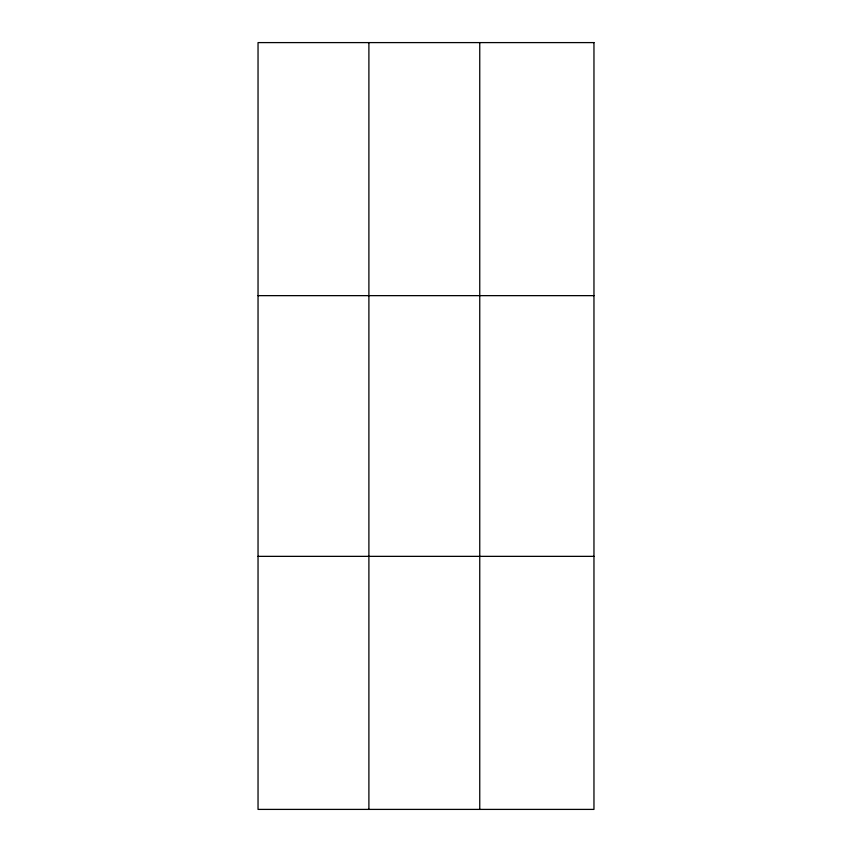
<?xml version="1.0" encoding="UTF-8"?>
<svg xmlns="http://www.w3.org/2000/svg" width="852" height="852" viewBox="0 0 852 852"><rect width="100%" height="100%" fill="white"/><g stroke="black" fill="none" stroke-linecap="round" stroke-linejoin="round"><path stroke-width="1.28" d="M368.895 809.4L368.895 42.6M479.751 809.4L479.751 42.6M258.039 295.644L593.961 295.644M258.039 556.356L593.961 556.356M593.961 42.6L593.961 809.4L258.039 809.4L258.039 42.6L593.961 42.6"/></g></svg>
